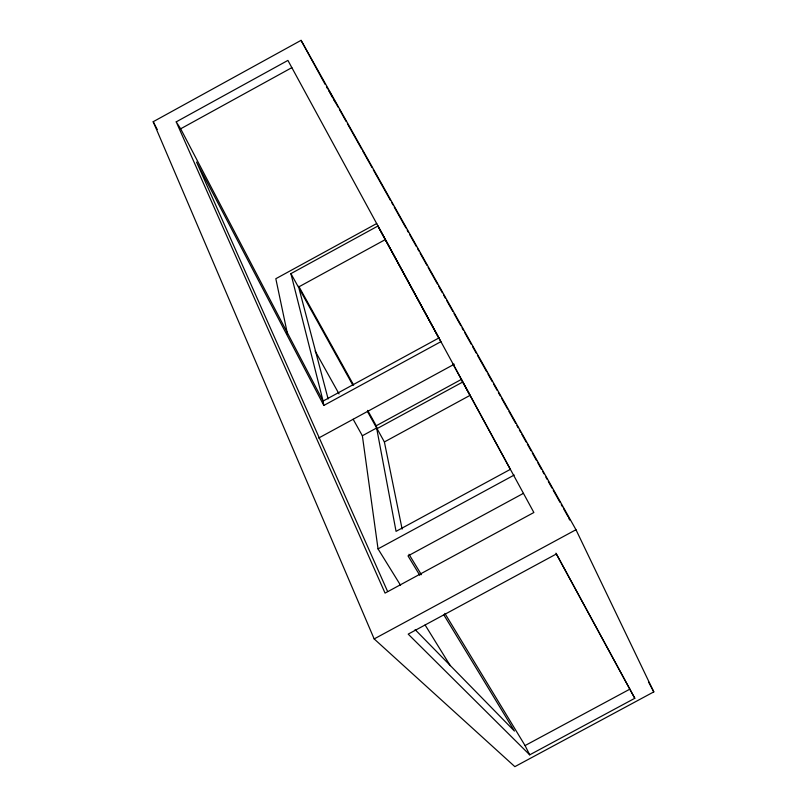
<?xml version="1.0" encoding="UTF-8"?>
<svg xmlns="http://www.w3.org/2000/svg" width="807" height="807" viewBox="0 0 807 807"><rect width="100%" height="100%" fill="white"/><g stroke="black" fill="none" stroke-linecap="round" stroke-linejoin="round"><path stroke-width="1.21" d="M153.199 121.716L301.061 40.35L575.976 529.725L653.801 691.881L514.856 766.65L374.166 638.922L153.199 121.716L157.254 129.524M176.208 121.867L287.917 60.414L533.871 512.506L385.06 593.105L176.208 121.867L180.657 128.797L323.082 401.069L323.819 405.457L440.884 341.674L377.918 226.031L290.903 273.634L323.082 401.069L438.877 337.982M180.657 128.797L291.841 67.647M376.748 223.509L275.823 278.718L287.494 334.078M385.292 239.598L298.419 287.1L290.903 273.634M318.604 438.07L454.27 364.209M402.128 529.11L384.384 441.954L377.03 428.638L376.223 425.763L461.342 379.441L510.327 469.371L396.055 531.359L376.627 427.992L367.447 411.469M400.575 585.307L378.039 548.891L362.363 435.76L376.627 427.992M377.03 428.638L462.744 382.014L470.017 395.38L384.384 441.954M378.039 548.891L514.19 475.051M523.38 493.37L408.009 555.902L419.761 575.25M374.166 638.922L575.976 529.725M556.416 553.955L408.201 634.12L529.705 754.848L634.796 698.287L555.962 553.158M444.859 613.381L525.064 745.567L629.833 689.168M415.121 629.621L514.432 731.061L443.921 615.005M425.087 624.951L450.266 665.654M408.988 554.278L421.385 574.695M338.173 107.23L328.933 90.767L332.555 97.415M339.404 109.429L346.183 121.504M347.413 123.693L361.586 148.942M362.817 151.131L372.067 167.594M373.298 169.793L390.558 200.529M391.788 202.718L393.019 204.917M394.25 207.117L405.961 227.967M407.192 230.156L408.423 232.355M409.653 234.555L416.432 246.629M417.673 248.818L418.904 251.017M420.134 253.206L426.913 265.281M428.144 267.48L437.384 283.943M438.625 286.142L442.317 292.719M443.547 294.918L445.403 298.207M446.634 300.406L452.798 311.381M454.028 313.58L460.807 325.655M462.038 327.844L463.268 330.043M464.499 332.232L471.278 344.307M472.519 346.506L476.211 353.093M477.441 355.282L486.692 371.755M487.922 373.944L492.24 381.63M493.47 383.819L497.162 390.406M498.393 392.606L500.249 395.894M501.48 398.093L507.643 409.068M508.874 411.267L515.653 423.332M516.884 425.531L518.114 427.73M519.345 429.919L520.586 432.118M521.816 434.307L526.124 441.994M527.364 444.193L531.056 450.78M532.287 452.969L536.605 460.656M537.835 462.845L541.537 469.432M542.768 471.631L543.999 473.83M545.845 477.119L547.085 479.318M548.316 481.507L552.008 488.094M553.239 490.293L560.018 502.368M561.258 504.557L562.489 506.756M563.72 508.945L568.037 516.631M298.741 286.243L353.648 385.11M367.679 410.38L376.223 425.763M352.76 385.02L298.903 288.049L328.126 398.961M315.123 350.995L339.051 393.927M353.153 419.247L362.363 435.76M333.765 99.624L334.976 101.833M301.061 40.35L325.231 84.523M326.442 86.722L327.652 88.931M556.427 554.147L634.796 698.287M377.918 226.031L439.109 338.547M452.929 363.967L462.381 381.338M648.475 681.895L653.801 691.881M323.819 405.457L196.545 162.056L387.592 591.45M525.064 745.567L529.705 754.848M568.582 517.761L569.671 520.031"/></g></svg>
